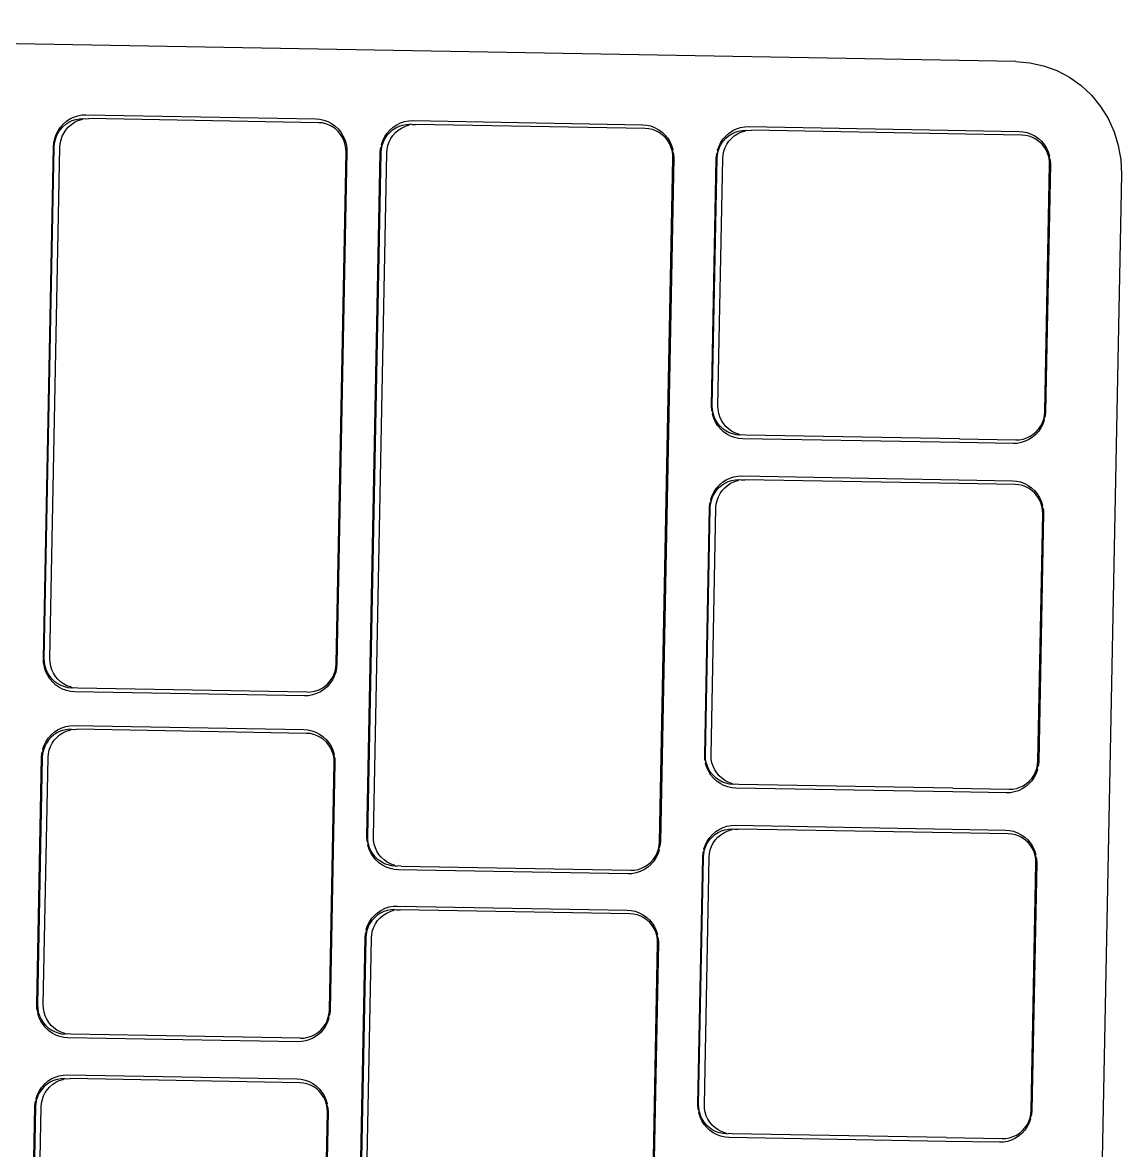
# Model space of a CAD drawing. Header units: millimetres. Extents: x 44692 to 659456, y -26273 to 14445.
# Drawn here: x 257831.6 to 257884.1, y -11788.3 to -11734.5 of the extents above; entities that cross this region are included whole.
import ezdxf

# ---------------------------------------------------------------- set-up
doc = ezdxf.new("R2010")
doc.units = ezdxf.units.MM
doc.header["$LTSCALE"] = 100
doc.layers.add('Muebles', color=112, linetype='Continuous')

msp = doc.modelspace()

# ---------------------------------------------------------------- linework, layer by layer
at = {"layer": 'Muebles'}
for p, q in [((257879.072, -11736.355), (257773.742, -11734.497)), ((257879.072, -11736.355), (257879.743, -11736.413)), ((257879.743, -11736.413), (257880.4, -11736.559)), ((257880.4, -11736.559), (257881.033, -11736.793)), ((257881.033, -11736.793), (257881.631, -11737.11)), ((257881.631, -11737.11), (257882.183, -11737.505)), ((257882.183, -11737.505), (257882.68, -11737.97)), ((257882.68, -11737.97), (257883.114, -11738.499)), ((257883.114, -11738.499), (257883.476, -11739.081)), ((257833.59, -11739.34), (257833.743, -11739.208)), ((257833.743, -11739.208), (257833.911, -11739.097)), ((257833.859, -11739.253), (257834.019, -11739.175)), ((257833.911, -11739.097), (257834.092, -11739.009)), ((257834.019, -11739.175), (257834.188, -11739.12)), ((257834.092, -11739.009), (257834.283, -11738.947)), ((257834.132, -11739.258), (257834.292, -11739.18)), ((257834.188, -11739.12), (257834.362, -11739.088)), ((257834.283, -11738.947), (257834.479, -11738.91)), ((257834.292, -11739.18), (257834.461, -11739.125)), ((257834.362, -11739.088), (257834.539, -11739.079)), ((257834.461, -11739.125), (257834.539, -11739.079)), ((257834.479, -11738.91), (257834.673, -11738.901)), ((257834.539, -11739.079), (257834.635, -11739.092)), ((257834.635, -11739.092), (257834.812, -11739.084)), ((257834.673, -11738.901), (257845.645, -11739.094)), ((257845.772, -11739.277), (257834.812, -11739.084)), ((257845.645, -11739.094), (257845.838, -11739.111)), ((257845.838, -11739.111), (257846.033, -11739.154)), ((257846.033, -11739.154), (257846.221, -11739.223)), ((257846.221, -11739.223), (257846.399, -11739.317)), ((257849.697, -11739.288), (257849.887, -11739.226)), ((257849.887, -11739.226), (257850.083, -11739.189)), ((257850.083, -11739.189), (257850.276, -11739.18)), ((257850.276, -11739.18), (257861.248, -11739.373)), ((257883.476, -11739.081), (257883.762, -11739.708)), ((257833.249, -11739.843), (257833.341, -11739.661)), ((257833.273, -11739.913), (257833.355, -11739.752)), ((257833.341, -11739.661), (257833.455, -11739.492)), ((257833.355, -11739.752), (257833.456, -11739.603)), ((257833.455, -11739.492), (257833.59, -11739.34)), ((257833.456, -11739.603), (257833.575, -11739.468)), ((257833.546, -11739.918), (257833.628, -11739.756)), ((257833.575, -11739.468), (257833.71, -11739.351)), ((257833.628, -11739.756), (257833.729, -11739.607)), ((257833.71, -11739.351), (257833.859, -11739.253)), ((257833.729, -11739.607), (257833.848, -11739.473)), ((257833.848, -11739.473), (257833.983, -11739.356)), ((257833.983, -11739.356), (257834.132, -11739.258)), ((257845.948, -11739.292), (257845.772, -11739.277)), ((257846.121, -11739.33), (257845.948, -11739.292)), ((257846.287, -11739.392), (257846.121, -11739.33)), ((257846.444, -11739.475), (257846.287, -11739.392)), ((257846.399, -11739.317), (257846.563, -11739.434)), ((257846.589, -11739.578), (257846.444, -11739.475)), ((257846.563, -11739.434), (257846.71, -11739.572)), ((257846.72, -11739.7), (257846.589, -11739.578)), ((257846.71, -11739.572), (257846.839, -11739.728)), ((257846.834, -11739.839), (257846.72, -11739.7)), ((257846.839, -11739.728), (257846.947, -11739.901)), ((257848.947, -11739.938), (257849.061, -11739.77)), ((257849.059, -11739.878), (257849.178, -11739.743)), ((257849.061, -11739.77), (257849.196, -11739.618)), ((257849.178, -11739.743), (257849.313, -11739.626)), ((257849.196, -11739.618), (257849.348, -11739.486)), ((257849.313, -11739.626), (257849.462, -11739.528)), ((257849.332, -11739.883), (257849.451, -11739.748)), ((257849.348, -11739.486), (257849.516, -11739.376)), ((257849.451, -11739.748), (257849.587, -11739.631)), ((257849.462, -11739.528), (257849.623, -11739.451)), ((257849.516, -11739.376), (257849.697, -11739.288)), ((257849.587, -11739.631), (257849.735, -11739.533)), ((257849.623, -11739.451), (257849.791, -11739.395)), ((257849.735, -11739.533), (257849.896, -11739.455)), ((257849.791, -11739.395), (257849.965, -11739.363)), ((257849.896, -11739.455), (257850.064, -11739.4)), ((257849.965, -11739.363), (257850.142, -11739.354)), ((257850.064, -11739.4), (257850.142, -11739.354)), ((257850.238, -11739.368), (257850.142, -11739.354)), ((257850.238, -11739.368), (257850.415, -11739.359)), ((257861.375, -11739.552), (257850.415, -11739.359)), ((257861.248, -11739.373), (257861.441, -11739.39)), ((257861.552, -11739.567), (257861.375, -11739.552)), ((257861.441, -11739.39), (257861.635, -11739.433)), ((257861.724, -11739.606), (257861.552, -11739.567)), ((257861.635, -11739.433), (257861.823, -11739.502)), ((257861.891, -11739.667), (257861.724, -11739.606)), ((257861.823, -11739.502), (257862, -11739.596)), ((257862.048, -11739.75), (257861.891, -11739.667)), ((257862, -11739.596), (257862.163, -11739.712)), ((257862.193, -11739.853), (257862.048, -11739.75)), ((257862.163, -11739.712), (257862.311, -11739.85)), ((257865.24, -11739.897), (257865.393, -11739.766)), ((257865.393, -11739.766), (257865.561, -11739.656)), ((257865.506, -11739.809), (257865.667, -11739.733)), ((257865.561, -11739.656), (257865.741, -11739.57)), ((257865.667, -11739.733), (257865.835, -11739.678)), ((257865.741, -11739.57), (257865.931, -11739.508)), ((257865.779, -11739.814), (257865.94, -11739.737)), ((257865.835, -11739.678), (257866.009, -11739.646)), ((257865.931, -11739.508), (257866.127, -11739.472)), ((257865.94, -11739.737), (257866.108, -11739.683)), ((257866.009, -11739.646), (257866.186, -11739.637)), ((257866.108, -11739.683), (257866.186, -11739.637)), ((257866.127, -11739.472), (257866.32, -11739.463)), ((257866.186, -11739.637), (257866.282, -11739.651)), ((257866.282, -11739.651), (257866.459, -11739.642)), ((257866.32, -11739.463), (257876.676, -11739.646)), ((257876.673, -11739.822), (257866.459, -11739.642)), ((257876.676, -11739.646), (257879.231, -11739.691)), ((257879.231, -11739.691), (257879.424, -11739.707)), ((257879.424, -11739.707), (257879.618, -11739.75)), ((257879.618, -11739.75), (257879.806, -11739.818)), ((257883.762, -11739.708), (257883.965, -11740.367)), ((257833.121, -11740.435), (257833.138, -11740.237)), ((257833.138, -11740.237), (257833.181, -11740.036)), ((257833.16, -11740.442), (257833.175, -11740.261)), ((257833.175, -11740.261), (257833.213, -11740.084)), ((257833.181, -11740.036), (257833.249, -11739.843)), ((257833.213, -11740.084), (257833.273, -11739.913)), ((257833.433, -11740.447), (257833.448, -11740.266)), ((257833.448, -11740.266), (257833.486, -11740.089)), ((257833.486, -11740.089), (257833.546, -11739.918)), ((257846.929, -11739.991), (257846.834, -11739.839)), ((257847.004, -11740.155), (257846.929, -11739.991)), ((257846.947, -11739.901), (257847.031, -11740.086)), ((257847.058, -11740.328), (257847.004, -11740.155)), ((257847.031, -11740.086), (257847.092, -11740.282)), ((257847.092, -11740.282), (257847.127, -11740.483)), ((257848.788, -11740.313), (257848.855, -11740.12)), ((257848.816, -11740.359), (257848.876, -11740.188)), ((257848.855, -11740.12), (257848.947, -11739.938)), ((257848.876, -11740.188), (257848.958, -11740.027)), ((257848.958, -11740.027), (257849.059, -11739.878)), ((257849.089, -11740.364), (257849.149, -11740.193)), ((257849.149, -11740.193), (257849.231, -11740.032)), ((257849.231, -11740.032), (257849.332, -11739.883)), ((257862.323, -11739.975), (257862.193, -11739.853)), ((257862.311, -11739.85), (257862.439, -11740.006)), ((257862.437, -11740.114), (257862.323, -11739.975)), ((257862.532, -11740.266), (257862.437, -11740.114)), ((257862.439, -11740.006), (257862.546, -11740.178)), ((257862.607, -11740.43), (257862.532, -11740.266)), ((257862.546, -11740.178), (257862.631, -11740.363)), ((257864.9, -11740.394), (257864.992, -11740.214)), ((257864.921, -11740.463), (257865.002, -11740.303)), ((257864.992, -11740.214), (257865.106, -11740.047)), ((257865.002, -11740.303), (257865.103, -11740.155)), ((257865.103, -11740.155), (257865.222, -11740.022)), ((257865.106, -11740.047), (257865.24, -11739.897)), ((257865.194, -11740.468), (257865.275, -11740.308)), ((257865.222, -11740.022), (257865.357, -11739.906)), ((257865.275, -11740.308), (257865.376, -11740.16)), ((257865.357, -11739.906), (257865.506, -11739.809)), ((257865.376, -11740.16), (257865.495, -11740.027)), ((257865.495, -11740.027), (257865.631, -11739.911)), ((257865.631, -11739.911), (257865.779, -11739.814)), ((257879.359, -11739.869), (257876.673, -11739.822)), ((257879.535, -11739.884), (257879.359, -11739.869)), ((257879.708, -11739.922), (257879.535, -11739.884)), ((257879.874, -11739.983), (257879.708, -11739.922)), ((257879.806, -11739.818), (257879.983, -11739.911)), ((257880.031, -11740.065), (257879.874, -11739.983)), ((257879.983, -11739.911), (257880.146, -11740.026)), ((257880.176, -11740.168), (257880.031, -11740.065)), ((257880.146, -11740.026), (257880.293, -11740.162)), ((257880.307, -11740.289), (257880.176, -11740.168)), ((257880.293, -11740.162), (257880.422, -11740.317)), ((257880.421, -11740.426), (257880.307, -11740.289)), ((257832.645, -11764.859), (257833.121, -11740.435)), ((257832.684, -11764.854), (257833.16, -11740.442)), ((257832.957, -11764.859), (257833.433, -11740.447)), ((257846.621, -11765.1), (257847.097, -11740.688)), ((257847.136, -11740.677), (257846.66, -11765.106)), ((257847.089, -11740.507), (257847.058, -11740.328)), ((257847.097, -11740.688), (257847.089, -11740.507)), ((257847.127, -11740.483), (257847.136, -11740.677)), ((257848.092, -11773.36), (257848.728, -11740.711)), ((257848.127, -11773.354), (257848.763, -11740.717)), ((257848.4, -11773.359), (257849.036, -11740.722)), ((257848.728, -11740.711), (257848.745, -11740.513)), ((257848.745, -11740.513), (257848.816, -11740.359)), ((257848.763, -11740.717), (257848.778, -11740.536)), ((257848.778, -11740.536), (257848.816, -11740.359)), ((257848.816, -11740.359), (257848.788, -11740.313)), ((257849.036, -11740.722), (257849.051, -11740.541)), ((257849.051, -11740.541), (257849.089, -11740.364)), ((257862.661, -11740.603), (257862.607, -11740.43)), ((257862.631, -11740.363), (257862.691, -11740.558)), ((257862.691, -11740.558), (257862.661, -11740.603)), ((257862.692, -11740.782), (257862.661, -11740.603)), ((257862.661, -11740.603), (257862.726, -11740.759)), ((257862.7, -11740.963), (257862.692, -11740.782)), ((257862.726, -11740.759), (257862.735, -11740.958)), ((257864.772, -11740.98), (257864.789, -11740.783)), ((257864.789, -11740.783), (257864.86, -11740.632)), ((257864.807, -11740.987), (257864.822, -11740.807)), ((257864.822, -11740.807), (257864.86, -11740.632)), ((257864.832, -11740.585), (257864.9, -11740.394)), ((257864.86, -11740.632), (257864.832, -11740.585)), ((257864.86, -11740.632), (257864.921, -11740.463)), ((257865.08, -11740.991), (257865.096, -11740.812)), ((257865.096, -11740.812), (257865.133, -11740.637)), ((257865.133, -11740.637), (257865.194, -11740.468)), ((257880.516, -11740.577), (257880.421, -11740.426)), ((257880.422, -11740.317), (257880.53, -11740.488)), ((257880.591, -11740.739), (257880.516, -11740.577)), ((257880.53, -11740.488), (257880.614, -11740.671)), ((257880.644, -11740.91), (257880.591, -11740.739)), ((257880.614, -11740.671), (257880.675, -11740.865)), ((257883.965, -11740.367), (257884.083, -11741.049)), ((257862.064, -11773.6), (257862.7, -11740.963)), ((257862.735, -11740.958), (257862.099, -11773.607)), ((257864.542, -11752.797), (257864.772, -11740.98)), ((257864.577, -11752.792), (257864.807, -11740.987)), ((257864.85, -11752.797), (257865.08, -11740.991)), ((257880.454, -11753.072), (257880.684, -11741.267)), ((257880.719, -11741.261), (257880.488, -11753.078)), ((257880.675, -11740.865), (257880.644, -11740.91)), ((257880.676, -11741.087), (257880.644, -11740.91)), ((257880.644, -11740.91), (257880.71, -11741.064)), ((257880.684, -11741.267), (257880.676, -11741.087)), ((257880.71, -11741.064), (257880.719, -11741.261)), ((257884.083, -11741.049), (257884.114, -11741.741)), ((257884.114, -11741.741), (257879.511, -11977.891)), ((257864.551, -11752.994), (257864.542, -11752.797)), ((257864.616, -11753.148), (257864.551, -11752.994)), ((257864.585, -11752.971), (257864.577, -11752.792)), ((257864.616, -11753.148), (257864.585, -11752.971)), ((257864.586, -11753.194), (257864.616, -11753.148)), ((257864.647, -11753.387), (257864.586, -11753.194)), ((257864.67, -11753.319), (257864.616, -11753.148)), ((257864.858, -11752.976), (257864.85, -11752.797)), ((257864.889, -11753.153), (257864.858, -11752.976)), ((257864.943, -11753.324), (257864.889, -11753.153)), ((257880.438, -11753.251), (257880.454, -11753.072)), ((257880.488, -11753.078), (257880.472, -11753.275)), ((257864.731, -11753.571), (257864.647, -11753.387)), ((257864.745, -11753.482), (257864.67, -11753.319)), ((257864.839, -11753.741), (257864.731, -11753.571)), ((257864.84, -11753.633), (257864.745, -11753.482)), ((257864.968, -11753.896), (257864.839, -11753.741)), ((257864.954, -11753.77), (257864.84, -11753.633)), ((257865.018, -11753.487), (257864.943, -11753.324)), ((257865.085, -11753.891), (257864.954, -11753.77)), ((257865.113, -11753.638), (257865.018, -11753.487)), ((257865.227, -11753.775), (257865.113, -11753.638)), ((257880.158, -11753.903), (257880.259, -11753.755)), ((257880.259, -11753.755), (257880.34, -11753.596)), ((257880.361, -11753.665), (257880.269, -11753.845)), ((257880.34, -11753.596), (257880.401, -11753.427)), ((257880.429, -11753.473), (257880.361, -11753.665)), ((257880.401, -11753.427), (257880.438, -11753.251)), ((257880.472, -11753.275), (257880.401, -11753.427)), ((257880.401, -11753.427), (257880.429, -11753.473)), ((257865.115, -11754.032), (257864.968, -11753.896)), ((257865.23, -11753.993), (257865.085, -11753.891)), ((257865.278, -11754.148), (257865.115, -11754.032)), ((257865.358, -11753.896), (257865.227, -11753.775)), ((257865.387, -11754.075), (257865.23, -11753.993)), ((257865.455, -11754.24), (257865.278, -11754.148)), ((257865.503, -11753.998), (257865.358, -11753.896)), ((257865.553, -11754.136), (257865.387, -11754.075)), ((257865.643, -11754.309), (257865.455, -11754.24)), ((257865.66, -11754.08), (257865.503, -11753.998)), ((257865.726, -11754.174), (257865.553, -11754.136)), ((257865.837, -11754.352), (257865.643, -11754.309)), ((257865.826, -11754.141), (257865.66, -11754.08)), ((257865.902, -11754.189), (257865.726, -11754.174)), ((257865.902, -11754.189), (257865.826, -11754.141)), ((257865.999, -11754.179), (257865.902, -11754.189)), ((257866.175, -11754.194), (257865.999, -11754.179)), ((257876.389, -11754.374), (257866.175, -11754.194)), ((257879.594, -11754.326), (257879.754, -11754.249)), ((257879.868, -11754.293), (257879.7, -11754.402)), ((257879.754, -11754.249), (257879.903, -11754.152)), ((257880.021, -11754.162), (257879.868, -11754.293)), ((257879.903, -11754.152), (257880.039, -11754.036)), ((257880.155, -11754.012), (257880.021, -11754.162)), ((257880.039, -11754.036), (257880.158, -11753.903)), ((257880.269, -11753.845), (257880.155, -11754.012)), ((257866.03, -11754.368), (257865.837, -11754.352)), ((257876.386, -11754.551), (257866.03, -11754.368)), ((257878.941, -11754.596), (257876.386, -11754.551)), ((257876.389, -11754.374), (257879.075, -11754.421)), ((257879.134, -11754.586), (257878.941, -11754.596)), ((257879.075, -11754.421), (257879.252, -11754.413)), ((257879.33, -11754.55), (257879.134, -11754.586)), ((257879.252, -11754.413), (257879.426, -11754.381)), ((257879.52, -11754.488), (257879.33, -11754.55)), ((257879.426, -11754.381), (257879.594, -11754.326)), ((257879.7, -11754.402), (257879.52, -11754.488)), ((257864.915, -11756.575), (257865.068, -11756.444)), ((257865.068, -11756.444), (257865.236, -11756.334)), ((257865.181, -11756.487), (257865.341, -11756.41)), ((257865.236, -11756.334), (257865.416, -11756.248)), ((257865.341, -11756.41), (257865.51, -11756.355)), ((257865.416, -11756.248), (257865.606, -11756.186)), ((257865.454, -11756.492), (257865.615, -11756.415)), ((257865.51, -11756.355), (257865.684, -11756.324)), ((257865.606, -11756.186), (257865.802, -11756.15)), ((257865.615, -11756.415), (257865.783, -11756.36)), ((257865.684, -11756.324), (257865.861, -11756.315)), ((257865.783, -11756.36), (257865.861, -11756.315)), ((257865.802, -11756.15), (257865.995, -11756.141)), ((257865.861, -11756.315), (257865.957, -11756.328)), ((257865.957, -11756.328), (257866.134, -11756.32)), ((257865.995, -11756.141), (257876.351, -11756.323)), ((257876.348, -11756.5), (257866.134, -11756.32)), ((257876.351, -11756.323), (257878.906, -11756.368)), ((257878.906, -11756.368), (257879.099, -11756.385)), ((257879.099, -11756.385), (257879.293, -11756.428)), ((257879.293, -11756.428), (257879.481, -11756.496)), ((257864.575, -11757.072), (257864.667, -11756.891)), ((257864.595, -11757.141), (257864.677, -11756.981)), ((257864.667, -11756.891), (257864.781, -11756.725)), ((257864.677, -11756.981), (257864.778, -11756.833)), ((257864.778, -11756.833), (257864.897, -11756.7)), ((257864.781, -11756.725), (257864.915, -11756.575)), ((257864.868, -11757.145), (257864.95, -11756.986)), ((257864.897, -11756.7), (257865.032, -11756.584)), ((257864.95, -11756.986), (257865.051, -11756.838)), ((257865.032, -11756.584), (257865.181, -11756.487)), ((257865.051, -11756.838), (257865.17, -11756.705)), ((257865.17, -11756.705), (257865.305, -11756.589)), ((257865.305, -11756.589), (257865.454, -11756.492)), ((257879.034, -11756.547), (257876.348, -11756.5)), ((257879.21, -11756.562), (257879.034, -11756.547)), ((257879.383, -11756.6), (257879.21, -11756.562)), ((257879.549, -11756.661), (257879.383, -11756.6)), ((257879.481, -11756.496), (257879.657, -11756.589)), ((257879.706, -11756.743), (257879.549, -11756.661)), ((257879.657, -11756.589), (257879.821, -11756.704)), ((257879.851, -11756.846), (257879.706, -11756.743)), ((257879.821, -11756.704), (257879.968, -11756.84)), ((257879.982, -11756.966), (257879.851, -11756.846)), ((257879.968, -11756.84), (257880.097, -11756.995)), ((257880.096, -11757.103), (257879.982, -11756.966)), ((257880.097, -11756.995), (257880.204, -11757.165)), ((257864.447, -11757.658), (257864.464, -11757.461)), ((257864.464, -11757.461), (257864.535, -11757.31)), ((257864.482, -11757.664), (257864.497, -11757.485)), ((257864.497, -11757.485), (257864.535, -11757.31)), ((257864.507, -11757.263), (257864.575, -11757.072)), ((257864.535, -11757.31), (257864.507, -11757.263)), ((257864.535, -11757.31), (257864.595, -11757.141)), ((257864.755, -11757.669), (257864.77, -11757.49)), ((257864.77, -11757.49), (257864.808, -11757.314)), ((257864.808, -11757.314), (257864.868, -11757.145)), ((257880.191, -11757.255), (257880.096, -11757.103)), ((257880.266, -11757.417), (257880.191, -11757.255)), ((257880.204, -11757.165), (257880.289, -11757.349)), ((257880.319, -11757.588), (257880.266, -11757.417)), ((257880.289, -11757.349), (257880.35, -11757.542)), ((257864.217, -11769.475), (257864.447, -11757.658)), ((257864.252, -11769.47), (257864.482, -11757.664)), ((257864.525, -11769.474), (257864.755, -11757.669)), ((257880.128, -11769.75), (257880.359, -11757.944)), ((257880.394, -11757.939), (257880.163, -11769.756)), ((257880.35, -11757.542), (257880.319, -11757.588)), ((257880.35, -11757.765), (257880.319, -11757.588)), ((257880.319, -11757.588), (257880.385, -11757.742)), ((257880.359, -11757.944), (257880.35, -11757.765)), ((257880.385, -11757.742), (257880.394, -11757.939)), ((257832.654, -11765.058), (257832.645, -11764.859)), ((257832.689, -11765.26), (257832.654, -11765.058)), ((257832.692, -11765.035), (257832.684, -11764.854)), ((257832.723, -11765.214), (257832.692, -11765.035)), ((257832.965, -11765.04), (257832.957, -11764.859)), ((257832.996, -11765.218), (257832.965, -11765.04)), ((257832.75, -11765.455), (257832.689, -11765.26)), ((257832.777, -11765.386), (257832.723, -11765.214)), ((257832.834, -11765.641), (257832.75, -11765.455)), ((257832.852, -11765.551), (257832.777, -11765.386)), ((257832.947, -11765.703), (257832.852, -11765.551)), ((257833.05, -11765.391), (257832.996, -11765.218)), ((257833.125, -11765.555), (257833.05, -11765.391)), ((257833.22, -11765.708), (257833.125, -11765.555)), ((257846.508, -11765.629), (257846.568, -11765.458)), ((257846.6, -11765.505), (257846.532, -11765.699)), ((257846.568, -11765.458), (257846.606, -11765.281)), ((257846.643, -11765.305), (257846.6, -11765.505)), ((257846.606, -11765.281), (257846.621, -11765.1)), ((257846.66, -11765.106), (257846.643, -11765.305)), ((257832.942, -11765.813), (257832.834, -11765.641)), ((257833.071, -11765.97), (257832.942, -11765.813)), ((257833.061, -11765.842), (257832.947, -11765.703)), ((257833.192, -11765.964), (257833.061, -11765.842)), ((257833.218, -11766.108), (257833.071, -11765.97)), ((257833.337, -11766.067), (257833.192, -11765.964)), ((257833.382, -11766.225), (257833.218, -11766.108)), ((257833.334, -11765.846), (257833.22, -11765.708)), ((257833.465, -11765.968), (257833.334, -11765.846)), ((257833.494, -11766.15), (257833.337, -11766.067)), ((257833.61, -11766.072), (257833.465, -11765.968)), ((257833.66, -11766.211), (257833.494, -11766.15)), ((257833.767, -11766.155), (257833.61, -11766.072)), ((257833.933, -11766.216), (257833.767, -11766.155)), ((257846.071, -11766.191), (257846.206, -11766.073)), ((257846.326, -11766.049), (257846.191, -11766.201)), ((257846.206, -11766.073), (257846.325, -11765.939)), ((257846.325, -11765.939), (257846.426, -11765.79)), ((257846.44, -11765.881), (257846.326, -11766.049)), ((257846.426, -11765.79), (257846.508, -11765.629)), ((257846.532, -11765.699), (257846.44, -11765.881)), ((257833.56, -11766.318), (257833.382, -11766.225)), ((257833.748, -11766.388), (257833.56, -11766.318)), ((257833.833, -11766.25), (257833.66, -11766.211)), ((257833.943, -11766.431), (257833.748, -11766.388)), ((257834.009, -11766.265), (257833.833, -11766.25)), ((257834.009, -11766.265), (257833.933, -11766.216)), ((257834.136, -11766.447), (257833.943, -11766.431)), ((257834.106, -11766.254), (257834.009, -11766.265)), ((257834.282, -11766.269), (257834.106, -11766.254)), ((257845.108, -11766.641), (257834.136, -11766.447)), ((257845.242, -11766.463), (257834.282, -11766.269)), ((257845.302, -11766.631), (257845.108, -11766.641)), ((257845.242, -11766.463), (257845.419, -11766.454)), ((257845.498, -11766.595), (257845.302, -11766.631)), ((257845.419, -11766.454), (257845.593, -11766.422)), ((257845.689, -11766.532), (257845.498, -11766.595)), ((257845.593, -11766.422), (257845.762, -11766.366)), ((257845.87, -11766.445), (257845.689, -11766.532)), ((257845.762, -11766.366), (257845.922, -11766.289)), ((257846.038, -11766.334), (257845.87, -11766.445)), ((257845.922, -11766.289), (257846.071, -11766.191)), ((257846.191, -11766.201), (257846.038, -11766.334)), ((257833.178, -11768.359), (257833.345, -11768.249)), ((257833.345, -11768.249), (257833.526, -11768.163)), ((257833.62, -11768.271), (257833.451, -11768.326)), ((257833.526, -11768.163), (257833.716, -11768.101)), ((257833.794, -11768.239), (257833.62, -11768.271)), ((257833.716, -11768.101), (257833.912, -11768.065)), ((257833.724, -11768.33), (257833.893, -11768.276)), ((257833.971, -11768.23), (257833.794, -11768.239)), ((257833.893, -11768.276), (257833.971, -11768.23)), ((257833.912, -11768.065), (257834.105, -11768.056)), ((257833.971, -11768.23), (257834.067, -11768.244)), ((257834.067, -11768.244), (257834.244, -11768.235)), ((257834.105, -11768.056), (257845.076, -11768.25)), ((257845.204, -11768.428), (257834.244, -11768.235)), ((257845.076, -11768.25), (257845.269, -11768.266)), ((257845.269, -11768.266), (257845.464, -11768.309)), ((257845.464, -11768.309), (257845.651, -11768.377)), ((257832.684, -11768.987), (257832.776, -11768.807)), ((257832.776, -11768.807), (257832.891, -11768.64)), ((257832.888, -11768.749), (257832.787, -11768.896)), ((257833.007, -11768.616), (257832.888, -11768.749)), ((257832.891, -11768.64), (257833.025, -11768.49)), ((257833.142, -11768.499), (257833.007, -11768.616)), ((257833.025, -11768.49), (257833.178, -11768.359)), ((257833.06, -11768.901), (257833.161, -11768.753)), ((257833.291, -11768.402), (257833.142, -11768.499)), ((257833.161, -11768.753), (257833.28, -11768.62)), ((257833.28, -11768.62), (257833.415, -11768.504)), ((257833.451, -11768.326), (257833.291, -11768.402)), ((257833.415, -11768.504), (257833.564, -11768.407)), ((257833.564, -11768.407), (257833.724, -11768.33)), ((257845.38, -11768.443), (257845.204, -11768.428)), ((257845.553, -11768.481), (257845.38, -11768.443)), ((257845.719, -11768.542), (257845.553, -11768.481)), ((257845.651, -11768.377), (257845.828, -11768.47)), ((257845.876, -11768.624), (257845.719, -11768.542)), ((257845.828, -11768.47), (257845.991, -11768.585)), ((257846.021, -11768.727), (257845.876, -11768.624)), ((257845.991, -11768.585), (257846.139, -11768.721)), ((257846.152, -11768.847), (257846.021, -11768.727)), ((257846.139, -11768.721), (257846.267, -11768.876)), ((257846.266, -11768.985), (257846.152, -11768.847)), ((257832.557, -11769.573), (257832.574, -11769.377)), ((257832.574, -11769.377), (257832.645, -11769.225)), ((257832.645, -11769.225), (257832.607, -11769.401)), ((257832.617, -11769.178), (257832.684, -11768.987)), ((257832.645, -11769.225), (257832.617, -11769.178)), ((257832.705, -11769.056), (257832.645, -11769.225)), ((257832.787, -11768.896), (257832.705, -11769.056)), ((257832.88, -11769.405), (257832.918, -11769.23)), ((257832.918, -11769.23), (257832.978, -11769.061)), ((257832.978, -11769.061), (257833.06, -11768.901)), ((257846.361, -11769.136), (257846.266, -11768.985)), ((257846.267, -11768.876), (257846.375, -11769.047)), ((257846.436, -11769.298), (257846.361, -11769.136)), ((257846.375, -11769.047), (257846.46, -11769.23)), ((257846.49, -11769.469), (257846.436, -11769.298)), ((257846.46, -11769.23), (257846.52, -11769.423)), ((257832.327, -11781.39), (257832.557, -11769.573)), ((257832.592, -11769.58), (257832.362, -11781.385)), ((257832.607, -11769.401), (257832.592, -11769.58)), ((257832.635, -11781.39), (257832.865, -11769.584)), ((257832.865, -11769.584), (257832.88, -11769.405)), ((257846.299, -11781.631), (257846.529, -11769.825)), ((257846.564, -11769.82), (257846.334, -11781.637)), ((257846.52, -11769.423), (257846.49, -11769.469)), ((257846.521, -11769.646), (257846.49, -11769.469)), ((257846.49, -11769.469), (257846.555, -11769.623)), ((257846.529, -11769.825), (257846.521, -11769.646)), ((257846.555, -11769.623), (257846.564, -11769.82)), ((257864.226, -11769.672), (257864.217, -11769.475)), ((257864.291, -11769.826), (257864.226, -11769.672)), ((257864.26, -11769.649), (257864.252, -11769.47)), ((257864.291, -11769.826), (257864.26, -11769.649)), ((257864.261, -11769.872), (257864.291, -11769.826)), ((257864.321, -11770.065), (257864.261, -11769.872)), ((257864.345, -11769.997), (257864.291, -11769.826)), ((257864.533, -11769.654), (257864.525, -11769.474)), ((257864.564, -11769.831), (257864.533, -11769.654)), ((257864.618, -11770.002), (257864.564, -11769.831)), ((257880.113, -11769.929), (257880.128, -11769.75)), ((257880.163, -11769.756), (257880.147, -11769.953)), ((257864.406, -11770.249), (257864.321, -11770.065)), ((257864.42, -11770.159), (257864.345, -11769.997)), ((257864.514, -11770.419), (257864.406, -11770.249)), ((257864.515, -11770.311), (257864.42, -11770.159)), ((257864.642, -11770.574), (257864.514, -11770.419)), ((257864.629, -11770.448), (257864.515, -11770.311)), ((257864.693, -11770.164), (257864.618, -11770.002)), ((257864.76, -11770.568), (257864.629, -11770.448)), ((257864.788, -11770.315), (257864.693, -11770.164)), ((257864.902, -11770.452), (257864.788, -11770.315)), ((257865.033, -11770.573), (257864.902, -11770.452)), ((257879.833, -11770.581), (257879.934, -11770.433)), ((257879.934, -11770.433), (257880.015, -11770.273)), ((257880.036, -11770.342), (257879.944, -11770.523)), ((257880.015, -11770.273), (257880.075, -11770.104)), ((257880.104, -11770.151), (257880.036, -11770.342)), ((257880.075, -11770.104), (257880.113, -11769.929)), ((257880.147, -11769.953), (257880.075, -11770.104)), ((257880.075, -11770.104), (257880.104, -11770.151)), ((257864.79, -11770.71), (257864.642, -11770.574)), ((257864.905, -11770.671), (257864.76, -11770.568)), ((257864.953, -11770.825), (257864.79, -11770.71)), ((257865.062, -11770.753), (257864.905, -11770.671)), ((257865.13, -11770.918), (257864.953, -11770.825)), ((257865.178, -11770.676), (257865.033, -11770.573)), ((257865.228, -11770.814), (257865.062, -11770.753)), ((257865.317, -11770.986), (257865.13, -11770.918)), ((257865.335, -11770.758), (257865.178, -11770.676)), ((257865.401, -11770.852), (257865.228, -11770.814)), ((257865.512, -11771.029), (257865.317, -11770.986)), ((257865.501, -11770.819), (257865.335, -11770.758)), ((257865.577, -11770.867), (257865.401, -11770.852)), ((257865.577, -11770.867), (257865.501, -11770.819)), ((257865.674, -11770.857), (257865.577, -11770.867)), ((257865.85, -11770.872), (257865.674, -11770.857)), ((257876.064, -11771.052), (257865.85, -11770.872)), ((257879.269, -11771.004), (257879.429, -11770.927)), ((257879.543, -11770.97), (257879.375, -11771.08)), ((257879.429, -11770.927), (257879.578, -11770.83)), ((257879.695, -11770.839), (257879.543, -11770.97)), ((257879.578, -11770.83), (257879.714, -11770.714)), ((257879.83, -11770.689), (257879.695, -11770.839)), ((257879.714, -11770.714), (257879.833, -11770.581)), ((257879.944, -11770.523), (257879.83, -11770.689)), ((257865.705, -11771.046), (257865.512, -11771.029)), ((257876.061, -11771.228), (257865.705, -11771.046)), ((257878.616, -11771.273), (257876.061, -11771.228)), ((257876.064, -11771.052), (257878.75, -11771.099)), ((257878.809, -11771.264), (257878.616, -11771.273)), ((257878.75, -11771.099), (257878.927, -11771.09)), ((257879.005, -11771.228), (257878.809, -11771.264)), ((257878.927, -11771.09), (257879.101, -11771.059)), ((257879.195, -11771.166), (257879.005, -11771.228)), ((257879.101, -11771.059), (257879.269, -11771.004)), ((257879.375, -11771.08), (257879.195, -11771.166)), ((257864.59, -11773.252), (257864.743, -11773.121)), ((257864.743, -11773.121), (257864.911, -11773.012)), ((257864.856, -11773.165), (257865.016, -11773.088)), ((257864.911, -11773.012), (257865.091, -11772.926)), ((257865.016, -11773.088), (257865.185, -11773.033)), ((257865.091, -11772.926), (257865.281, -11772.864)), ((257865.129, -11773.17), (257865.289, -11773.093)), ((257865.185, -11773.033), (257865.359, -11773.001)), ((257865.281, -11772.864), (257865.477, -11772.828)), ((257865.289, -11773.093), (257865.458, -11773.038)), ((257865.359, -11773.001), (257865.536, -11772.993)), ((257865.458, -11773.038), (257865.536, -11772.993)), ((257865.477, -11772.828), (257865.67, -11772.818)), ((257865.536, -11772.993), (257865.632, -11773.006)), ((257865.632, -11773.006), (257865.809, -11772.997)), ((257865.67, -11772.818), (257876.026, -11773.001)), ((257876.023, -11773.178), (257865.809, -11772.997)), ((257876.026, -11773.001), (257878.581, -11773.046)), ((257878.581, -11773.046), (257878.774, -11773.062)), ((257878.774, -11773.062), (257878.968, -11773.105)), ((257878.968, -11773.105), (257879.156, -11773.174)), ((257848.101, -11773.558), (257848.092, -11773.36)), ((257848.166, -11773.714), (257848.101, -11773.558)), ((257848.135, -11773.536), (257848.127, -11773.354)), ((257848.166, -11773.714), (257848.135, -11773.536)), ((257848.408, -11773.54), (257848.4, -11773.359)), ((257848.439, -11773.719), (257848.408, -11773.54)), ((257862.049, -11773.781), (257862.064, -11773.6)), ((257862.099, -11773.607), (257862.082, -11773.805)), ((257864.25, -11773.749), (257864.342, -11773.569)), ((257864.27, -11773.818), (257864.352, -11773.659)), ((257864.342, -11773.569), (257864.456, -11773.402)), ((257864.352, -11773.659), (257864.453, -11773.511)), ((257864.453, -11773.511), (257864.572, -11773.378)), ((257864.456, -11773.402), (257864.59, -11773.252)), ((257864.543, -11773.823), (257864.625, -11773.663)), ((257864.572, -11773.378), (257864.707, -11773.262)), ((257864.625, -11773.663), (257864.726, -11773.516)), ((257864.707, -11773.262), (257864.856, -11773.165)), ((257864.726, -11773.516), (257864.845, -11773.383)), ((257864.845, -11773.383), (257864.98, -11773.267)), ((257864.98, -11773.267), (257865.129, -11773.17)), ((257878.709, -11773.225), (257876.023, -11773.178)), ((257878.885, -11773.24), (257878.709, -11773.225)), ((257879.057, -11773.278), (257878.885, -11773.24)), ((257879.224, -11773.339), (257879.057, -11773.278)), ((257879.156, -11773.174), (257879.332, -11773.266)), ((257879.381, -11773.421), (257879.224, -11773.339)), ((257879.332, -11773.266), (257879.496, -11773.382)), ((257879.526, -11773.523), (257879.381, -11773.421)), ((257879.496, -11773.382), (257879.643, -11773.518)), ((257879.656, -11773.644), (257879.526, -11773.523)), ((257879.643, -11773.518), (257879.772, -11773.673)), ((257879.77, -11773.781), (257879.656, -11773.644)), ((257879.772, -11773.673), (257879.879, -11773.843)), ((257848.136, -11773.76), (257848.166, -11773.714)), ((257848.196, -11773.954), (257848.136, -11773.76)), ((257848.22, -11773.887), (257848.166, -11773.714)), ((257848.281, -11774.14), (257848.196, -11773.954)), ((257848.295, -11774.051), (257848.22, -11773.887)), ((257848.388, -11774.312), (257848.281, -11774.14)), ((257848.39, -11774.204), (257848.295, -11774.051)), ((257848.504, -11774.342), (257848.39, -11774.204)), ((257848.493, -11773.892), (257848.439, -11773.719)), ((257848.568, -11774.056), (257848.493, -11773.892)), ((257848.663, -11774.208), (257848.568, -11774.056)), ((257848.777, -11774.347), (257848.663, -11774.208)), ((257861.869, -11774.291), (257861.951, -11774.129)), ((257861.972, -11774.197), (257861.88, -11774.379)), ((257861.951, -11774.129), (257862.011, -11773.958)), ((257862.039, -11774.005), (257861.972, -11774.197)), ((257862.011, -11773.958), (257862.049, -11773.781)), ((257862.082, -11773.805), (257862.011, -11773.958)), ((257862.011, -11773.958), (257862.039, -11774.005)), ((257864.122, -11774.336), (257864.139, -11774.139)), ((257864.139, -11774.139), (257864.21, -11773.987)), ((257864.157, -11774.342), (257864.172, -11774.163)), ((257864.172, -11774.163), (257864.21, -11773.987)), ((257864.182, -11773.941), (257864.25, -11773.749)), ((257864.21, -11773.987), (257864.182, -11773.941)), ((257864.21, -11773.987), (257864.27, -11773.818)), ((257864.43, -11774.347), (257864.445, -11774.168)), ((257864.445, -11774.168), (257864.483, -11773.992)), ((257864.483, -11773.992), (257864.543, -11773.823)), ((257879.866, -11773.932), (257879.77, -11773.781)), ((257879.941, -11774.095), (257879.866, -11773.932)), ((257879.879, -11773.843), (257879.964, -11774.027)), ((257879.994, -11774.266), (257879.941, -11774.095)), ((257879.964, -11774.027), (257880.025, -11774.22)), ((257880.025, -11774.22), (257879.994, -11774.266)), ((257848.516, -11774.468), (257848.388, -11774.312)), ((257848.634, -11774.464), (257848.504, -11774.342)), ((257848.664, -11774.605), (257848.516, -11774.468)), ((257848.779, -11774.567), (257848.634, -11774.464)), ((257848.827, -11774.722), (257848.664, -11774.605)), ((257848.907, -11774.469), (257848.777, -11774.347)), ((257848.936, -11774.65), (257848.779, -11774.567)), ((257849.004, -11774.815), (257848.827, -11774.722)), ((257849.052, -11774.572), (257848.907, -11774.469)), ((257849.103, -11774.712), (257848.936, -11774.65)), ((257849.21, -11774.655), (257849.052, -11774.572)), ((257849.275, -11774.75), (257849.103, -11774.712)), ((257849.376, -11774.717), (257849.21, -11774.655)), ((257849.452, -11774.765), (257849.275, -11774.75)), ((257849.452, -11774.765), (257849.376, -11774.717)), ((257849.452, -11774.765), (257849.549, -11774.755)), ((257849.725, -11774.77), (257849.549, -11774.755)), ((257849.725, -11774.77), (257860.685, -11774.963)), ((257861.365, -11774.789), (257861.514, -11774.691)), ((257861.631, -11774.699), (257861.479, -11774.831)), ((257861.514, -11774.691), (257861.649, -11774.574)), ((257861.766, -11774.548), (257861.631, -11774.699)), ((257861.649, -11774.574), (257861.768, -11774.44)), ((257861.88, -11774.379), (257861.766, -11774.548)), ((257861.768, -11774.44), (257861.869, -11774.291)), ((257863.892, -11786.153), (257864.122, -11774.336)), ((257863.927, -11786.147), (257864.157, -11774.342)), ((257864.2, -11786.152), (257864.43, -11774.347)), ((257879.803, -11786.427), (257880.033, -11774.622)), ((257880.069, -11774.617), (257879.838, -11786.434)), ((257880.025, -11774.443), (257879.994, -11774.266)), ((257879.994, -11774.266), (257880.06, -11774.42)), ((257880.033, -11774.622), (257880.025, -11774.443)), ((257880.06, -11774.42), (257880.069, -11774.617)), ((257849.192, -11774.884), (257849.004, -11774.815)), ((257849.386, -11774.928), (257849.192, -11774.884)), ((257849.579, -11774.944), (257849.386, -11774.928)), ((257860.551, -11775.138), (257849.579, -11774.944)), ((257860.744, -11775.128), (257860.551, -11775.138)), ((257860.685, -11774.963), (257860.862, -11774.955)), ((257860.94, -11775.092), (257860.744, -11775.128)), ((257860.862, -11774.955), (257861.036, -11774.922)), ((257861.13, -11775.029), (257860.94, -11775.092)), ((257861.036, -11774.922), (257861.204, -11774.867)), ((257861.311, -11774.942), (257861.13, -11775.029)), ((257861.204, -11774.867), (257861.365, -11774.789)), ((257861.479, -11774.831), (257861.311, -11774.942)), ((257848.618, -11776.974), (257848.786, -11776.865)), ((257848.786, -11776.865), (257848.966, -11776.778)), ((257849.06, -11776.886), (257848.892, -11776.941)), ((257848.966, -11776.778), (257849.156, -11776.717)), ((257849.234, -11776.854), (257849.06, -11776.886)), ((257849.156, -11776.717), (257849.352, -11776.681)), ((257849.165, -11776.946), (257849.333, -11776.891)), ((257849.411, -11776.845), (257849.234, -11776.854)), ((257849.333, -11776.891), (257849.411, -11776.845)), ((257849.352, -11776.681), (257849.546, -11776.671)), ((257849.411, -11776.845), (257849.508, -11776.859)), ((257849.508, -11776.859), (257849.684, -11776.85)), ((257849.546, -11776.671), (257860.517, -11776.865)), ((257860.645, -11777.043), (257849.684, -11776.85)), ((257860.517, -11776.865), (257860.71, -11776.881)), ((257860.71, -11776.881), (257860.904, -11776.924)), ((257860.904, -11776.924), (257861.092, -11776.992)), ((257848.125, -11777.602), (257848.217, -11777.422)), ((257848.217, -11777.422), (257848.331, -11777.255)), ((257848.328, -11777.364), (257848.227, -11777.511)), ((257848.448, -11777.231), (257848.328, -11777.364)), ((257848.331, -11777.255), (257848.466, -11777.105)), ((257848.583, -11777.115), (257848.448, -11777.231)), ((257848.466, -11777.105), (257848.618, -11776.974)), ((257848.5, -11777.516), (257848.601, -11777.368)), ((257848.732, -11777.017), (257848.583, -11777.115)), ((257848.601, -11777.368), (257848.721, -11777.235)), ((257848.721, -11777.235), (257848.856, -11777.119)), ((257848.892, -11776.941), (257848.732, -11777.017)), ((257848.856, -11777.119), (257849.005, -11777.022)), ((257849.005, -11777.022), (257849.165, -11776.946)), ((257860.821, -11777.058), (257860.645, -11777.043)), ((257860.994, -11777.096), (257860.821, -11777.058)), ((257861.16, -11777.157), (257860.994, -11777.096)), ((257861.092, -11776.992), (257861.268, -11777.085)), ((257861.317, -11777.239), (257861.16, -11777.157)), ((257861.268, -11777.085), (257861.432, -11777.2)), ((257861.462, -11777.342), (257861.317, -11777.239)), ((257861.432, -11777.2), (257861.579, -11777.336)), ((257861.593, -11777.463), (257861.462, -11777.342)), ((257861.579, -11777.336), (257861.708, -11777.491)), ((257861.706, -11777.6), (257861.593, -11777.463)), ((257847.998, -11778.188), (257848.014, -11777.992)), ((257848.014, -11777.992), (257848.086, -11777.84)), ((257848.086, -11777.84), (257848.048, -11778.016)), ((257848.057, -11777.793), (257848.125, -11777.602)), ((257848.086, -11777.84), (257848.057, -11777.793)), ((257848.146, -11777.671), (257848.086, -11777.84)), ((257848.227, -11777.511), (257848.146, -11777.671)), ((257848.321, -11778.02), (257848.359, -11777.845)), ((257848.359, -11777.845), (257848.419, -11777.676)), ((257848.419, -11777.676), (257848.5, -11777.516)), ((257861.802, -11777.751), (257861.706, -11777.6)), ((257861.708, -11777.491), (257861.815, -11777.662)), ((257861.877, -11777.913), (257861.802, -11777.751)), ((257861.815, -11777.662), (257861.9, -11777.845)), ((257861.93, -11778.084), (257861.877, -11777.913)), ((257861.9, -11777.845), (257861.961, -11778.039)), ((257847.767, -11790.005), (257847.998, -11778.188)), ((257848.033, -11778.195), (257847.803, -11790)), ((257848.048, -11778.016), (257848.033, -11778.195)), ((257848.076, -11790.005), (257848.306, -11778.2)), ((257848.306, -11778.2), (257848.321, -11778.02)), ((257861.739, -11790.246), (257861.97, -11778.441)), ((257862.005, -11778.435), (257861.774, -11790.252)), ((257861.961, -11778.039), (257861.93, -11778.084)), ((257861.961, -11778.261), (257861.93, -11778.084)), ((257861.93, -11778.084), (257861.996, -11778.238)), ((257861.97, -11778.441), (257861.961, -11778.261)), ((257861.996, -11778.238), (257862.005, -11778.435)), ((257832.336, -11781.587), (257832.327, -11781.39)), ((257832.401, -11781.741), (257832.336, -11781.587)), ((257832.362, -11781.385), (257832.37, -11781.564)), ((257832.37, -11781.564), (257832.401, -11781.741)), ((257832.371, -11781.787), (257832.401, -11781.741)), ((257832.401, -11781.741), (257832.455, -11781.912)), ((257832.643, -11781.569), (257832.635, -11781.39)), ((257832.674, -11781.746), (257832.643, -11781.569)), ((257832.728, -11781.917), (257832.674, -11781.746)), ((257846.284, -11781.81), (257846.299, -11781.631)), ((257846.334, -11781.637), (257846.317, -11781.834)), ((257832.431, -11781.98), (257832.371, -11781.787)), ((257832.516, -11782.164), (257832.431, -11781.98)), ((257832.455, -11781.912), (257832.53, -11782.075)), ((257832.624, -11782.334), (257832.516, -11782.164)), ((257832.53, -11782.075), (257832.625, -11782.226)), ((257832.625, -11782.226), (257832.739, -11782.363)), ((257832.803, -11782.08), (257832.728, -11781.917)), ((257832.898, -11782.231), (257832.803, -11782.08)), ((257833.012, -11782.368), (257832.898, -11782.231)), ((257846.104, -11782.314), (257846.186, -11782.155)), ((257846.206, -11782.223), (257846.114, -11782.404)), ((257846.186, -11782.155), (257846.246, -11781.985)), ((257846.274, -11782.032), (257846.206, -11782.223)), ((257846.246, -11781.985), (257846.284, -11781.81)), ((257846.317, -11781.834), (257846.246, -11781.985)), ((257846.246, -11781.985), (257846.274, -11782.032)), ((257832.752, -11782.489), (257832.624, -11782.334)), ((257832.739, -11782.363), (257832.87, -11782.484)), ((257832.899, -11782.625), (257832.752, -11782.489)), ((257832.87, -11782.484), (257833.015, -11782.586)), ((257833.063, -11782.741), (257832.899, -11782.625)), ((257833.143, -11782.489), (257833.012, -11782.368)), ((257833.015, -11782.586), (257833.172, -11782.668)), ((257833.24, -11782.833), (257833.063, -11782.741)), ((257833.288, -11782.591), (257833.143, -11782.489)), ((257833.172, -11782.668), (257833.338, -11782.729)), ((257833.427, -11782.902), (257833.24, -11782.833)), ((257833.445, -11782.673), (257833.288, -11782.591)), ((257833.338, -11782.729), (257833.511, -11782.767)), ((257833.611, -11782.734), (257833.445, -11782.673)), ((257833.511, -11782.767), (257833.687, -11782.782)), ((257833.687, -11782.782), (257833.611, -11782.734)), ((257833.784, -11782.772), (257833.687, -11782.782)), ((257833.96, -11782.787), (257833.784, -11782.772)), ((257844.92, -11782.98), (257833.96, -11782.787)), ((257845.44, -11782.885), (257845.6, -11782.808)), ((257845.6, -11782.808), (257845.749, -11782.711)), ((257845.866, -11782.721), (257845.713, -11782.851)), ((257845.749, -11782.711), (257845.884, -11782.595)), ((257846, -11782.57), (257845.866, -11782.721)), ((257845.884, -11782.595), (257846.003, -11782.462)), ((257846.114, -11782.404), (257846, -11782.57)), ((257846.003, -11782.462), (257846.104, -11782.314)), ((257833.622, -11782.945), (257833.427, -11782.902)), ((257833.814, -11782.961), (257833.622, -11782.945)), ((257844.786, -11783.155), (257833.814, -11782.961)), ((257844.979, -11783.145), (257844.786, -11783.155)), ((257844.92, -11782.98), (257845.097, -11782.972)), ((257845.175, -11783.109), (257844.979, -11783.145)), ((257845.097, -11782.972), (257845.271, -11782.94)), ((257845.365, -11783.047), (257845.175, -11783.109)), ((257845.271, -11782.94), (257845.44, -11782.885)), ((257845.545, -11782.961), (257845.365, -11783.047)), ((257845.713, -11782.851), (257845.545, -11782.961)), ((257832.852, -11785.037), (257833.02, -11784.927)), ((257833.02, -11784.927), (257833.201, -11784.841)), ((257833.295, -11784.949), (257833.126, -11785.003)), ((257833.201, -11784.841), (257833.391, -11784.779)), ((257833.469, -11784.917), (257833.295, -11784.949)), ((257833.391, -11784.779), (257833.587, -11784.743)), ((257833.399, -11785.008), (257833.568, -11784.953)), ((257833.645, -11784.908), (257833.469, -11784.917)), ((257833.568, -11784.953), (257833.645, -11784.908)), ((257833.587, -11784.743), (257833.78, -11784.734)), ((257833.645, -11784.908), (257833.742, -11784.921)), ((257833.742, -11784.921), (257833.918, -11784.913)), ((257833.78, -11784.734), (257844.751, -11784.927)), ((257844.879, -11785.106), (257833.918, -11784.913)), ((257844.751, -11784.927), (257844.944, -11784.944)), ((257844.944, -11784.944), (257845.139, -11784.986)), ((257845.139, -11784.986), (257845.326, -11785.055)), ((257832.359, -11785.665), (257832.451, -11785.484)), ((257832.451, -11785.484), (257832.565, -11785.318)), ((257832.563, -11785.426), (257832.461, -11785.574)), ((257832.682, -11785.293), (257832.563, -11785.426)), ((257832.565, -11785.318), (257832.7, -11785.168)), ((257832.817, -11785.177), (257832.682, -11785.293)), ((257832.7, -11785.168), (257832.852, -11785.037)), ((257832.734, -11785.579), (257832.836, -11785.431)), ((257832.966, -11785.08), (257832.817, -11785.177)), ((257832.836, -11785.431), (257832.955, -11785.298)), ((257832.955, -11785.298), (257833.09, -11785.182)), ((257833.126, -11785.003), (257832.966, -11785.08)), ((257833.09, -11785.182), (257833.239, -11785.085)), ((257833.239, -11785.085), (257833.399, -11785.008)), ((257845.055, -11785.121), (257844.879, -11785.106)), ((257845.228, -11785.159), (257845.055, -11785.121)), ((257845.394, -11785.22), (257845.228, -11785.159)), ((257845.326, -11785.055), (257845.503, -11785.147)), ((257845.551, -11785.302), (257845.394, -11785.22)), ((257845.503, -11785.147), (257845.666, -11785.263)), ((257845.696, -11785.404), (257845.551, -11785.302)), ((257845.666, -11785.263), (257845.814, -11785.399)), ((257845.827, -11785.525), (257845.696, -11785.404)), ((257845.814, -11785.399), (257845.942, -11785.554)), ((257845.941, -11785.662), (257845.827, -11785.525)), ((257832.232, -11786.251), (257832.249, -11786.054)), ((257832.249, -11786.054), (257832.32, -11785.903)), ((257832.32, -11785.903), (257832.282, -11786.078)), ((257832.291, -11785.856), (257832.359, -11785.665)), ((257832.32, -11785.903), (257832.291, -11785.856)), ((257832.38, -11785.734), (257832.32, -11785.903)), ((257832.461, -11785.574), (257832.38, -11785.734)), ((257832.555, -11786.083), (257832.593, -11785.908)), ((257832.593, -11785.908), (257832.653, -11785.738)), ((257832.653, -11785.738), (257832.734, -11785.579)), ((257846.036, -11785.813), (257845.941, -11785.662)), ((257845.942, -11785.554), (257846.05, -11785.724)), ((257846.111, -11785.976), (257846.036, -11785.813)), ((257846.05, -11785.724), (257846.135, -11785.908)), ((257846.165, -11786.147), (257846.111, -11785.976)), ((257846.135, -11785.908), (257846.195, -11786.101)), ((257832.002, -11798.068), (257832.232, -11786.251)), ((257832.267, -11786.257), (257832.037, -11798.063)), ((257832.282, -11786.078), (257832.267, -11786.257)), ((257832.31, -11798.068), (257832.54, -11786.262)), ((257832.54, -11786.262), (257832.555, -11786.083)), ((257845.974, -11798.309), (257846.204, -11786.503)), ((257846.239, -11786.498), (257846.009, -11798.315)), ((257846.195, -11786.101), (257846.165, -11786.147)), ((257846.196, -11786.324), (257846.165, -11786.147)), ((257846.165, -11786.147), (257846.23, -11786.301)), ((257846.204, -11786.503), (257846.196, -11786.324)), ((257846.23, -11786.301), (257846.239, -11786.498)), ((257863.901, -11786.35), (257863.892, -11786.153)), ((257863.966, -11786.504), (257863.901, -11786.35)), ((257863.935, -11786.327), (257863.927, -11786.147)), ((257863.966, -11786.504), (257863.935, -11786.327)), ((257863.936, -11786.549), (257863.966, -11786.504)), ((257863.996, -11786.743), (257863.936, -11786.549)), ((257864.02, -11786.675), (257863.966, -11786.504)), ((257864.208, -11786.332), (257864.2, -11786.152)), ((257864.239, -11786.508), (257864.208, -11786.332)), ((257864.293, -11786.68), (257864.239, -11786.508)), ((257879.75, -11786.782), (257879.788, -11786.607)), ((257879.788, -11786.607), (257879.803, -11786.427)), ((257879.838, -11786.434), (257879.822, -11786.631)), ((257864.081, -11786.926), (257863.996, -11786.743)), ((257864.095, -11786.837), (257864.02, -11786.675)), ((257864.189, -11787.097), (257864.081, -11786.926)), ((257864.19, -11786.988), (257864.095, -11786.837)), ((257864.317, -11787.252), (257864.189, -11787.097)), ((257864.304, -11787.125), (257864.19, -11786.988)), ((257864.368, -11786.842), (257864.293, -11786.68)), ((257864.435, -11787.246), (257864.304, -11787.125)), ((257864.463, -11786.993), (257864.368, -11786.842)), ((257864.577, -11787.13), (257864.463, -11786.993)), ((257864.708, -11787.251), (257864.577, -11787.13)), ((257879.508, -11787.259), (257879.609, -11787.111)), ((257879.609, -11787.111), (257879.69, -11786.951)), ((257879.711, -11787.02), (257879.619, -11787.2)), ((257879.69, -11786.951), (257879.75, -11786.782)), ((257879.779, -11786.829), (257879.711, -11787.02)), ((257879.822, -11786.631), (257879.75, -11786.782)), ((257879.75, -11786.782), (257879.779, -11786.829)), ((257864.465, -11787.388), (257864.317, -11787.252)), ((257864.58, -11787.349), (257864.435, -11787.246)), ((257864.628, -11787.503), (257864.465, -11787.388)), ((257864.737, -11787.431), (257864.58, -11787.349)), ((257864.805, -11787.596), (257864.628, -11787.503)), ((257864.853, -11787.353), (257864.708, -11787.251)), ((257864.903, -11787.492), (257864.737, -11787.431)), ((257864.992, -11787.664), (257864.805, -11787.596)), ((257865.01, -11787.436), (257864.853, -11787.353)), ((257865.076, -11787.53), (257864.903, -11787.492)), ((257865.187, -11787.707), (257864.992, -11787.664)), ((257865.176, -11787.496), (257865.01, -11787.436)), ((257865.252, -11787.544), (257865.076, -11787.53)), ((257865.252, -11787.544), (257865.176, -11787.496)), ((257865.252, -11787.544), (257865.349, -11787.534)), ((257865.525, -11787.549), (257865.349, -11787.534)), ((257875.739, -11787.729), (257865.525, -11787.549)), ((257878.776, -11787.736), (257878.944, -11787.681)), ((257878.944, -11787.681), (257879.104, -11787.605)), ((257879.218, -11787.648), (257879.05, -11787.758)), ((257879.104, -11787.605), (257879.253, -11787.508)), ((257879.37, -11787.517), (257879.218, -11787.648)), ((257879.253, -11787.508), (257879.389, -11787.392)), ((257879.505, -11787.367), (257879.37, -11787.517)), ((257879.389, -11787.392), (257879.508, -11787.259)), ((257879.619, -11787.2), (257879.505, -11787.367)), ((257865.38, -11787.723), (257865.187, -11787.707)), ((257875.735, -11787.906), (257865.38, -11787.723)), ((257878.29, -11787.951), (257875.735, -11787.906)), ((257875.739, -11787.729), (257878.425, -11787.777)), ((257878.484, -11787.942), (257878.29, -11787.951)), ((257878.425, -11787.777), (257878.602, -11787.768)), ((257878.68, -11787.906), (257878.484, -11787.942)), ((257878.602, -11787.768), (257878.776, -11787.736)), ((257878.87, -11787.844), (257878.68, -11787.906)), ((257879.05, -11787.758), (257878.87, -11787.844))]:
    msp.add_line(p, q, dxfattribs=at)

doc.saveas('drawing.dxf')
